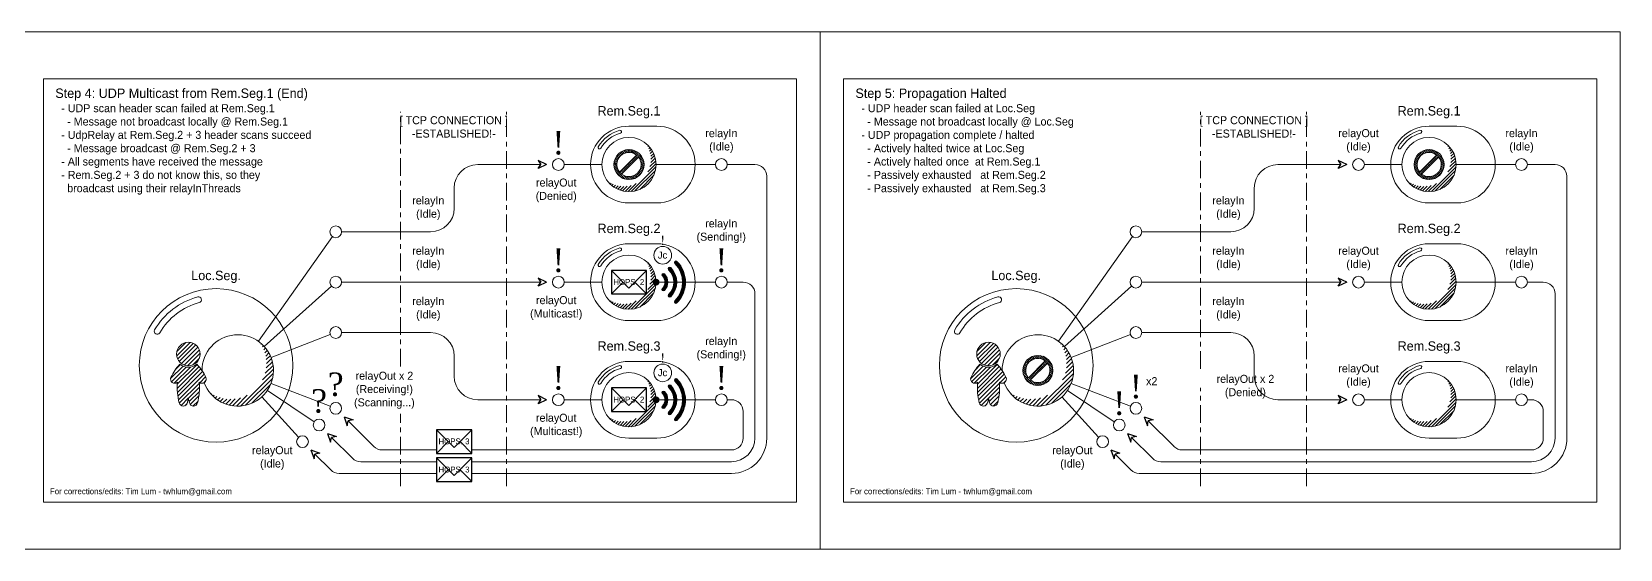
# Model space of a CAD drawing. Header units: inches. Extents: x -17 to 208, y -12 to 39.
# Drawn here: x 174.21 to 207.96, y 27.94 to 38.94 of the extents above; entities that cross this region are included whole.
import ezdxf

# ---------------------------------------------------------------- set-up
doc = ezdxf.new("R2010")
doc.units = ezdxf.units.IN
doc.header["$MEASUREMENT"] = 0
doc.linetypes.add('ACAD_ISO04W100', pattern=[30, 24, -3, 0, -3])
doc.linetypes.add('DOT2', pattern=[0.125, 0, -0.125])
doc.layers.get('0').update_dxf_attribs({"color": 40})
doc.layers.add('NOPLOT', color=46, linetype='Continuous', lineweight=5)
doc.styles.add('Hylian', font='arial.ttf')
doc.linetypes.add('BIGDOT4', pattern='A,0,-2.5,[1,TrueDotLine.shx,S=1,R=0,X=0,Y=0],-3.5', length=6)
doc.linetypes.add('TRACKS', pattern='A,0.15,[130,ltypeshp.shx,S=0.25,R=0,X=0,Y=0],0.15', length=0.3)
doc.linetypes.add('ZIGZAG', pattern='A,0.0001,-0.2,[131,ltypeshp.shx,S=0.2,R=0,X=-0.2,Y=0],-0.4,[131,ltypeshp.shx,S=0.2,R=180,X=0.2,Y=0],-0.2', length=0.8001)

# ---------------------------------------------------------------- blocks, each defined once
blk = doc.blocks.new('arrow_Head')
for p, q in [((-0.123, 0), (0.06, 0.087)), ((-0.123, 0), (0.06, -0.087)), ((0.06, 0.087), (0, 0)), ((0.06, -0.087), (0, 0))]:
    blk.add_line(p, q)
blk = doc.blocks.new('Message')
for p, q in [((0.375, 0.25), (-0.375, 0.25)), ((-0.375, 0.25), (-0.375, -0.25)), ((-0.375, 0.25), (0, -0.125)), ((-0.375, -0.25), (-0.125, 0)), ((0, -0.125), (0.375, 0.25)), ((0.125, 0), (0.375, -0.25)), ((0.375, -0.25), (0.375, 0.25)), ((-0.375, -0.25), (0.375, -0.25))]:
    blk.add_line(p, q)

msp = doc.modelspace()

# ---------------------------------------------------------------- hatches: boundary and pattern name
at = {"layer": 'NOPLOT', "lineweight": 9, "true_color": 0xf8d731}
h = msp.add_hatch(dxfattribs=at)
h.set_pattern_fill('ANSI31', color=40, scale=0.379671)
h.set_pattern_definition([(45, (154.3126, 25.72626), (-0.033558535, 0.033558535), [])])
h.paths.add_polyline_path([(187.25, 36.577, -0.872021), (186.443, 35.77, 1.146762)])
h = msp.add_hatch(dxfattribs=at)
h.set_pattern_fill('ANSI31', color=40, scale=0.379671)
h.set_pattern_definition([(45, (171.3126, 25.72626), (-0.033558535, 0.033558535), [])])
h.paths.add_polyline_path([(204.25, 36.577, -0.872021), (203.443, 35.77, 1.146762)])
h = msp.add_hatch(dxfattribs=at)
h.set_pattern_fill('ANSI31', color=40, scale=0.25, angle=90)
h.set_pattern_definition([(135, (161.211733, 38.92583), (-0.022097087, -0.022097087), [])])
h.paths.add_polyline_path([(186.583, 36.118, 1), (187.222, 36.118, 1)])
h.paths.add_polyline_path([(187.105, 36.276, -0.884956), (186.744, 35.915)], flags=16)
h.paths.add_polyline_path([(187.061, 36.32), (186.7, 35.959, -0.884956)], flags=16)
h.paths.add_polyline_path([(187.09, 36.243), (187.09, 35.993), (186.965, 36.118)], flags=0)
h.paths.add_polyline_path([(186.84, 36.118), (186.715, 35.993), (186.715, 36.243)], flags=0)
h = msp.add_hatch(dxfattribs=at)
h.set_pattern_fill('ANSI31', color=40, scale=0.25, angle=90)
h.set_pattern_definition([(135, (178.211733, 38.92583), (-0.022097087, -0.022097087), [])])
h.paths.add_polyline_path([(203.583, 36.118, 1), (204.222, 36.118, 1)])
h.paths.add_polyline_path([(204.105, 36.276, -0.884956), (203.744, 35.915)], flags=16)
h.paths.add_polyline_path([(204.061, 36.32), (203.7, 35.959, -0.884956)], flags=16)
h.paths.add_polyline_path([(204.09, 36.243), (204.09, 35.993), (203.965, 36.118)], flags=0)
h.paths.add_polyline_path([(203.84, 36.118), (203.715, 35.993), (203.715, 36.243)], flags=0)
h = msp.add_hatch(dxfattribs=at)
h.set_pattern_fill('ANSI31', color=40, scale=0.379671)
h.set_pattern_definition([(45, (154.3126, 23.22626), (-0.033558535, 0.033558535), [])])
h.paths.add_polyline_path([(187.25, 34.077, -0.872021), (186.443, 33.27, 1.146762)])
h = msp.add_hatch(dxfattribs=at)
h.set_pattern_fill('ANSI31', color=40, scale=0.125, angle=-120)
h.set_pattern_definition([(285, (234.247749, 115.95233), (0.015092591, 0.0040440476), [])])
h.paths.add_polyline_path([(187.611, 33.485, 1), (187.655, 33.441, 0.414214), (187.655, 33.794, 1), (187.611, 33.75, -0.414214)])
h.paths.add_polyline_path([(187.541, 33.618, 1), (187.416, 33.618, 1)])
h.paths.add_polyline_path([(187.743, 33.352, 1), (187.788, 33.308, 0.414214), (187.788, 33.927, 1), (187.743, 33.883, -0.414214)])
h.paths.add_polyline_path([(187.876, 33.22, 1), (187.92, 33.176, 0.414214), (187.92, 34.06, 1), (187.876, 34.015, -0.414214)])
h = msp.add_hatch(dxfattribs=at)
h.set_pattern_fill('ANSI31', color=40, scale=0.379671)
h.set_pattern_definition([(45, (171.3126, 23.22626), (-0.033558535, 0.033558535), [])])
h.paths.add_polyline_path([(204.25, 34.077, -0.872021), (203.443, 33.27, 1.146762)])
h = msp.add_hatch(dxfattribs=at)
h.set_pattern_fill('ANSI31', color=40, scale=0.5)
h.set_pattern_definition([(45, (137.18881, 7.41652), (-0.04419417, 0.04419417), [])])
h.paths.add_polyline_path([(177.79, 32.09, 1), (177.29, 32.09, 1)])
h.paths.add_polyline_path([(177.36, 31.875, 0.09088), (177.169, 31.591, 0.797427), (177.308, 31.488, 0.082164), (177.346, 31.049, 0.777704), (177.518, 31.049, 0.020356), (177.54, 31.157, 0.020356), (177.563, 31.049, 0.777704), (177.735, 31.049, 0.082164), (177.773, 31.488, 0.797427), (177.912, 31.591, 0.09088), (177.721, 31.875, -0.363991)])
h = msp.add_hatch(dxfattribs=at)
h.set_pattern_fill('ANSI31', color=40, scale=0.5)
h.set_pattern_definition([(45, (135.67076, 18.05641), (-0.04419417, 0.04419417), [])])
h.paths.add_polyline_path([(179.047, 32.345, -0.872021), (177.985, 31.283, 1.146762)])
h = msp.add_hatch(dxfattribs=at)
h.set_pattern_fill('ANSI31', color=40, scale=0.5)
h.set_pattern_definition([(45, (154.18881, 7.41652), (-0.04419417, 0.04419417), [])])
h.paths.add_polyline_path([(194.79, 32.09, 1), (194.29, 32.09, 1)])
h.paths.add_polyline_path([(194.36, 31.875, 0.09088), (194.169, 31.591, 0.797427), (194.308, 31.488, 0.082164), (194.346, 31.049, 0.777704), (194.518, 31.049, 0.020356), (194.54, 31.157, 0.020356), (194.563, 31.049, 0.777704), (194.735, 31.049, 0.082164), (194.773, 31.488, 0.797427), (194.912, 31.591, 0.09088), (194.721, 31.875, -0.363991)])
h = msp.add_hatch(dxfattribs=at)
h.set_pattern_fill('ANSI31', color=40, scale=0.5)
h.set_pattern_definition([(45, (152.67076, 18.05641), (-0.04419417, 0.04419417), [])])
h.paths.add_polyline_path([(196.047, 32.345, -0.872021), (194.985, 31.283, 1.146762)])
h = msp.add_hatch(dxfattribs=at)
h.set_pattern_fill('ANSI31', color=40, scale=0.25, angle=90)
h.set_pattern_definition([(135, (169.898492, 34.54928), (-0.022097087, -0.022097087), [])])
h.paths.add_polyline_path([(195.27, 31.741, 1), (195.909, 31.741, 1)])
h.paths.add_polyline_path([(195.792, 31.899, -0.884956), (195.431, 31.539)], flags=16)
h.paths.add_polyline_path([(195.747, 31.943), (195.387, 31.583, -0.884956)], flags=16)
h.paths.add_polyline_path([(195.777, 31.866), (195.777, 31.616), (195.652, 31.741)], flags=0)
h.paths.add_polyline_path([(195.527, 31.741), (195.402, 31.616), (195.402, 31.866)], flags=0)
h = msp.add_hatch(dxfattribs=at)
h.set_pattern_fill('ANSI31', color=40, scale=0.379671)
h.set_pattern_definition([(45, (154.3126, 20.72626), (-0.033558535, 0.033558535), [])])
h.paths.add_polyline_path([(187.25, 31.577, -0.872021), (186.443, 30.77, 1.146762)])
h = msp.add_hatch(dxfattribs=at)
h.set_pattern_fill('ANSI31', color=40, scale=0.125, angle=-120)
h.set_pattern_definition([(285, (234.247749, 113.45233), (0.015092591, 0.0040440476), [])])
h.paths.add_polyline_path([(187.611, 30.985, 1), (187.655, 30.941, 0.414214), (187.655, 31.294, 1), (187.611, 31.25, -0.414214)])
h.paths.add_polyline_path([(187.541, 31.118, 1), (187.416, 31.118, 1)])
h.paths.add_polyline_path([(187.743, 30.852, 1), (187.788, 30.808, 0.414214), (187.788, 31.427, 1), (187.743, 31.383, -0.414214)])
h.paths.add_polyline_path([(187.876, 30.72, 1), (187.92, 30.676, 0.414214), (187.92, 31.56, 1), (187.876, 31.515, -0.414214)])
h = msp.add_hatch(dxfattribs=at)
h.set_pattern_fill('ANSI31', color=40, scale=0.379671)
h.set_pattern_definition([(45, (171.3126, 20.72626), (-0.033558535, 0.033558535), [])])
h.paths.add_polyline_path([(204.25, 31.577, -0.872021), (203.443, 30.77, 1.146762)])

# ---------------------------------------------------------------- linework, layer by layer
at = {"linetype": 'ACAD_ISO04W100', "lineweight": 9, "ltscale": 0.015625}
for p, q in [((182.044, 31.825), (182.044, 37.238)), ((184.3, 29.279), (184.3, 37.238)), ((199.044, 31.775), (199.044, 37.238)), ((201.3, 29.279), (201.3, 37.238)), ((199.044, 29.279), (199.044, 31.37)), ((182.044, 29.279), (182.044, 30.817))]:
    msp.add_line(p, q, dxfattribs=at)
at = {"lineweight": 9}
for p, q in [((186.902, 36.934), (187.492, 36.934)), ((203.902, 36.934), (204.492, 36.934)), ((186.7, 35.959), (187.061, 36.32)), ((186.744, 35.915), (187.105, 36.276)), ((203.7, 35.959), (204.061, 36.32)), ((203.744, 35.915), (204.105, 36.276)), ((186.902, 35.302), (187.492, 35.302)), ((203.902, 35.302), (204.492, 35.302)), ((186.902, 34.434), (187.492, 34.434)), ((203.902, 34.434), (204.492, 34.434)), ((186.902, 32.802), (187.492, 32.802)), ((203.902, 32.802), (204.492, 32.802)), ((186.902, 31.934), (187.492, 31.934)), ((195.387, 31.583), (195.747, 31.943)), ((195.431, 31.539), (195.792, 31.899)), ((203.902, 31.934), (204.492, 31.934)), ((186.902, 30.302), (187.492, 30.302)), ((203.902, 30.302), (204.492, 30.302))]:
    msp.add_line(p, q, dxfattribs=at)
at = {"linetype": 'BIGDOT4', "lineweight": 9, "ltscale": 0.015625}
for p, q in [((185.029, 36.118), (183.688, 36.118)), ((187.478, 36.118), (188.74, 36.118)), ((189.579, 36.118), (188.99, 36.118)), ((202.029, 36.118), (200.688, 36.118)), ((203.326, 36.118), (202.527, 36.118)), ((204.478, 36.118), (205.74, 36.118)), ((189.829, 30.302), (189.829, 35.868)), ((183.188, 35.188), (183.188, 35.618)), ((200.188, 35.188), (200.188, 35.618)), ((180.6, 34.586), (179.027, 32.36)), ((180.797, 34.688), (182.688, 34.688)), ((197.6, 34.586), (196.027, 32.36)), ((197.797, 34.688), (199.688, 34.688)), ((180.579, 33.534), (179.153, 32.249)), ((185.029, 33.618), (180.797, 33.618)), ((197.579, 33.534), (196.153, 32.249)), ((202.029, 33.618), (197.797, 33.618)), ((203.326, 33.618), (202.527, 33.618)), ((204.478, 33.618), (205.74, 33.618)), ((205.99, 33.618), (206.329, 33.618)), ((206.579, 30.302), (206.579, 33.368)), ((180.555, 32.502), (179.296, 32.015)), ((180.797, 32.547), (182.688, 32.547)), ((197.555, 32.502), (196.296, 32.015)), ((197.797, 32.547), (199.688, 32.547)), ((183.188, 32.047), (183.188, 31.618)), ((200.188, 32.047), (200.188, 31.618)), ((179.099, 31.18), (179.881, 30.32)), ((185.029, 31.118), (183.688, 31.118)), ((196.099, 31.18), (196.881, 30.32)), ((202.029, 31.118), (200.688, 31.118)), ((203.326, 31.118), (202.527, 31.118)), ((204.478, 31.118), (205.74, 31.118)), ((205.99, 31.118), (206.079, 31.118)), ((206.329, 30.868), (206.329, 30.302)), ((197.936, 30.671), (198.482, 30.125)), ((197.582, 30.317), (198.024, 29.875)), ((198.658, 30.052), (206.079, 30.052)), ((198.201, 29.802), (206.079, 29.802)), ((183.563, 29.552), (189.079, 29.552))]:
    msp.add_line(p, q, dxfattribs=at)
at = {"linetype": 'ZIGZAG', "lineweight": 9, "ltscale": 0.25}
for p, q in [((186.326, 36.118), (185.527, 36.118)), ((186.326, 33.618), (185.527, 33.618)), ((187.478, 33.618), (188.74, 33.618)), ((180.555, 30.98), (179.296, 31.467)), ((197.555, 30.98), (196.296, 31.467)), ((180.214, 30.651), (179.219, 31.318)), ((186.326, 31.118), (185.527, 31.118)), ((187.478, 31.118), (188.74, 31.118)), ((197.214, 30.651), (196.219, 31.318))]:
    msp.add_line(p, q, dxfattribs=at)
at = {"linetype": 'TRACKS', "lineweight": 9, "ltscale": 0.125}
for p, q in [((188.99, 33.618), (189.329, 33.618)), ((189.579, 30.302), (189.579, 33.368)), ((188.99, 31.118), (189.079, 31.118)), ((189.329, 30.868), (189.329, 30.302)), ((180.936, 30.671), (181.482, 30.125)), ((180.582, 30.317), (181.024, 29.875)), ((181.658, 30.052), (182.813, 30.052)), ((183.563, 30.052), (189.079, 30.052)), ((181.201, 29.802), (182.813, 29.802)), ((183.563, 29.802), (189.079, 29.802))]:
    msp.add_line(p, q, dxfattribs=at)
at = {"linetype": 'DOT2', "lineweight": 9, "ltscale": 0.5}
msp.add_line((188.99, 31.118), (189.079, 31.118), dxfattribs=at)
at = {"lineweight": 9}
for points in [[(173.963, 38.94), (173.963, 27.94), (190.963, 27.94), (190.963, 38.94)], [(190.963, 38.94), (190.963, 27.94), (207.963, 27.94), (207.963, 38.94)], [(174.463, 28.94), (190.463, 28.94), (190.463, 37.94), (174.463, 37.94)], [(191.463, 28.94), (207.463, 28.94), (207.463, 37.94), (191.463, 37.94)]]:
    msp.add_lwpolyline(points, close=True, dxfattribs=at)
at = {"linetype": 'BIGDOT4', "lineweight": 9, "ltscale": 0.015625}
for points in [[(197.744, 29.552), (206.079, 29.552, 0.414214), (206.829, 30.302), (206.829, 35.868, 0.414214), (206.579, 36.118), (205.99, 36.118)], [(180.229, 29.964), (180.567, 29.625, 0.198912), (180.744, 29.552)], [(197.229, 29.964), (197.567, 29.625, 0.198912), (197.744, 29.552)]]:
    msp.add_lwpolyline(points, format="xyb", dxfattribs=at)
msp.add_lwpolyline([(180.744, 29.552), (182.813, 29.552)], dxfattribs=at)
at = {"lineweight": 9}
for centre, radius in [((186.902, 36.118), 0.576), ((203.902, 36.118), 0.576), ((185.402, 36.118), 0.125), ((186.902, 36.118), 0.319), ((203.902, 36.118), 0.319), ((186.902, 33.618), 0.576), ((187.619, 34.19), 0.188), ((203.902, 33.618), 0.576), ((178.129, 31.848), 1.632), ((185.402, 33.618), 0.125), ((187.478, 33.618), 0.0625), ((188.865, 33.618), 0.125), ((195.129, 31.848), 1.632), ((177.54, 32.09), 0.25), ((194.54, 32.09), 0.25), ((187.619, 31.69), 0.188), ((195.589, 31.741), 0.319), ((186.902, 31.118), 0.576), ((203.902, 31.118), 0.576), ((180.672, 30.935), 0.125), ((185.402, 31.118), 0.125), ((187.478, 31.118), 0.0625), ((188.865, 31.118), 0.125), ((197.672, 30.935), 0.125), ((180.318, 30.581), 0.125), ((197.318, 30.581), 0.125)]:
    msp.add_circle(centre, radius, dxfattribs=at)
at = {"linetype": 'BIGDOT4', "lineweight": 9, "ltscale": 0.015625}
for centre in [(188.865, 36.118), (202.402, 36.118), (205.865, 36.118), (180.672, 34.688), (197.672, 34.688), (180.672, 33.618), (197.672, 33.618), (202.402, 33.618), (205.865, 33.618), (180.672, 32.547), (197.672, 32.547), (202.402, 31.118), (205.865, 31.118), (179.965, 30.227), (196.965, 30.227)]:
    msp.add_circle(centre, 0.125, dxfattribs=at)
at = {"lineweight": 9}
for centre, radius, start, end in [((186.902, 36.118), 0.816, 90, 270), ((186.902, 36.118), 0.753, 105, 150), ((186.715, 36.815), 0.0312, 285, 105), ((187.492, 36.118), 0.816, 270, 90), ((203.902, 36.118), 0.816, 90, 270), ((203.902, 36.118), 0.753, 105, 150), ((203.715, 36.815), 0.0312, 285, 105), ((204.492, 36.118), 0.816, 270, 90), ((186.277, 36.479), 0.0312, 150, 330), ((186.902, 36.118), 0.691, 105, 150), ((203.277, 36.479), 0.0312, 150, 330), ((203.902, 36.118), 0.691, 105, 150), ((186.902, 36.118), 0.257, 51.9852, 218.0148), ((186.902, 36.118), 0.257, 231.9852, 38.0148), ((203.902, 36.118), 0.257, 51.9852, 218.0148), ((203.902, 36.118), 0.257, 231.9852, 38.0148), ((186.902, 33.618), 0.816, 90, 270), ((187.492, 33.618), 0.816, 270, 90), ((203.902, 33.618), 0.816, 90, 270), ((204.492, 33.618), 0.816, 270, 90), ((186.902, 33.618), 0.753, 105, 150), ((186.902, 33.618), 0.691, 105, 150), ((186.715, 34.315), 0.0312, 285, 105), ((203.902, 33.618), 0.753, 105, 150), ((203.902, 33.618), 0.691, 105, 150), ((203.715, 34.315), 0.0312, 285, 105), ((186.277, 33.979), 0.0312, 150, 330), ((187.633, 33.772), 0.0313, 45, 225), ((187.478, 33.618), 0.188, 315, 45), ((187.478, 33.618), 0.25, 315, 45), ((187.766, 33.905), 0.0313, 45, 225), ((187.478, 33.618), 0.375, 315, 45), ((187.478, 33.618), 0.438, 315, 45), ((187.898, 34.037), 0.0313, 45, 225), ((187.478, 33.618), 0.563, 315, 45), ((187.478, 33.618), 0.625, 315, 45), ((203.277, 33.979), 0.0312, 150, 330), ((187.633, 33.463), 0.0313, 135, 315), ((178.129, 31.848), 1.507, 105, 150), ((178.129, 31.848), 1.382, 105, 150), ((177.755, 33.244), 0.0625, 285, 105), ((187.766, 33.33), 0.0313, 135, 315), ((187.898, 33.198), 0.0313, 135, 315), ((195.129, 31.848), 1.507, 105, 150), ((195.129, 31.848), 1.382, 105, 150), ((194.755, 33.244), 0.0625, 285, 105), ((176.878, 32.571), 0.0625, 150, 330), ((178.589, 31.741), 0.759, 200.1291, 180.0813), ((193.878, 32.571), 0.0625, 150, 330), ((195.589, 31.741), 0.759, 200.1291, 180.0813), ((178.037, 31.212), 0.947, 135.6513, 156.4224), ((177.54, 32.09), 0.281, 229.9979, 310.0021), ((177.044, 31.212), 0.947, 23.5776, 44.3487), ((186.902, 31.118), 0.816, 90, 270), ((186.902, 31.118), 0.753, 105, 150), ((186.902, 31.118), 0.691, 105, 150), ((186.715, 31.815), 0.0312, 285, 105), ((187.492, 31.118), 0.816, 270, 90), ((195.037, 31.212), 0.947, 135.6513, 156.4224), ((194.54, 32.09), 0.281, 229.9979, 310.0021), ((194.044, 31.212), 0.947, 23.5776, 44.3487), ((195.589, 31.741), 0.257, 51.9852, 218.0148), ((195.589, 31.741), 0.257, 231.9852, 38.0148), ((203.902, 31.118), 0.816, 90, 270), ((203.902, 31.118), 0.753, 105, 150), ((203.902, 31.118), 0.691, 105, 150), ((203.715, 31.815), 0.0312, 285, 105), ((204.492, 31.118), 0.816, 270, 90), ((177.25, 31.556), 0.0888, 156.4224, 310.7016), ((178.654, 31.382), 1.35, 175.467, 194.2553), ((176.427, 31.382), 1.35, 345.7447, 4.533), ((177.831, 31.556), 0.0888, 229.2984, 23.5776), ((186.277, 31.479), 0.0312, 150, 330), ((187.766, 31.405), 0.0313, 45, 225), ((187.478, 31.118), 0.438, 315, 45), ((187.898, 31.537), 0.0313, 45, 225), ((187.478, 31.118), 0.563, 315, 45), ((187.478, 31.118), 0.625, 315, 45), ((194.25, 31.556), 0.0888, 156.4224, 310.7016), ((195.654, 31.382), 1.35, 175.467, 194.2553), ((193.427, 31.382), 1.35, 345.7447, 4.533), ((194.831, 31.556), 0.0888, 229.2984, 23.5776), ((203.277, 31.479), 0.0312, 150, 330), ((176.21, 31.382), 1.35, 345.7447, 350.4092), ((178.871, 31.382), 1.35, 189.5908, 194.2553), ((187.633, 31.272), 0.0313, 45, 225), ((187.478, 31.118), 0.188, 315, 45), ((187.478, 31.118), 0.25, 315, 45), ((187.478, 31.118), 0.375, 315, 45), ((193.21, 31.382), 1.35, 345.7447, 350.4092), ((195.871, 31.382), 1.35, 189.5908, 194.2553), ((177.432, 31.071), 0.0888, 194.2553, 345.7447), ((177.649, 31.071), 0.0888, 194.2553, 345.7447), ((187.633, 30.963), 0.0313, 135, 315), ((187.766, 30.83), 0.0313, 135, 315), ((187.898, 30.698), 0.0313, 135, 315), ((194.432, 31.071), 0.0888, 194.2553, 345.7447), ((194.649, 31.071), 0.0888, 194.2553, 345.7447)]:
    msp.add_arc(centre, radius, start, end, dxfattribs=at)
at = {"linetype": 'BIGDOT4', "lineweight": 9, "ltscale": 0.015625}
for centre, radius, start, end in [((183.688, 35.618), 0.5, 90, 180), ((189.579, 35.868), 0.25, 0, 90), ((200.688, 35.618), 0.5, 90, 180), ((182.688, 35.188), 0.5, 270, 0), ((199.688, 35.188), 0.5, 270, 0), ((206.329, 33.368), 0.25, 0, 90), ((182.688, 32.047), 0.5, 0, 90), ((199.688, 32.047), 0.5, 0, 90), ((183.688, 31.618), 0.5, 180, 270), ((200.688, 31.618), 0.5, 180, 270), ((206.079, 30.868), 0.25, 360, 90), ((189.079, 30.302), 0.75, 270, 0), ((198.658, 30.302), 0.25, 225, 270), ((206.079, 30.302), 0.5, 270, 0), ((206.079, 30.302), 0.25, 270, 360), ((198.201, 30.052), 0.25, 225, 270)]:
    msp.add_arc(centre, radius, start, end, dxfattribs=at)
at = {"linetype": 'TRACKS', "lineweight": 9, "ltscale": 0.125}
for centre, radius, start, end in [((189.329, 33.368), 0.25, 0, 90), ((189.079, 30.868), 0.25, 360, 90), ((181.658, 30.302), 0.25, 225, 270), ((189.079, 30.302), 0.5, 270, 0), ((189.079, 30.302), 0.25, 270, 360), ((181.201, 30.052), 0.25, 225, 270)]:
    msp.add_arc(centre, radius, start, end, dxfattribs=at)

# ---------------------------------------------------------------- block references
at = {"lineweight": 9, "rotation": 179.9999999999992}
for p in [(185.029, 36.118), (202.029, 36.118), (185.029, 33.618), (202.029, 33.618), (185.029, 31.118), (202.029, 31.118)]:
    msp.add_blockref('arrow_Head', p, dxfattribs=at)
at = {"lineweight": 9}
for p in [(186.902, 33.618), (186.902, 31.118), (183.188, 30.229), (183.188, 29.63)]:
    msp.add_blockref('Message', p, dxfattribs=at)
at = {"lineweight": 9, "xscale": -1, "rotation": 135.0000000000002}
for p in [(180.936, 30.671), (197.936, 30.671), (180.582, 30.317), (197.582, 30.317), (180.229, 29.964), (197.229, 29.964)]:
    msp.add_blockref('arrow_Head', p, dxfattribs=at)

# ---------------------------------------------------------------- texts
at = {"layer": 'NOPLOT', "lineweight": 9, "style": 'Hylian'}
for s, width, insert, char_height, attachment_point in [('{\\fIosevka|b0|i0|c0|p49;\\C40;\\c3266552;Step 4: UDP Multicast from Rem.Seg.1 (End)\\P\\H0.85x;  - UDP scan header scan failed at Rem.Seg.1\\P    - Message not broadcast locally @ Rem.Seg.1\\P  - UdpRelay at Rem.Seg.2 + 3 header scans succeed\\P    - Message broadcast @ Rem.Seg.2 + 3^J  - All segments have received the message^J  - Rem.Seg.2 + 3 do not know this, so they\\P    broadcast using their relayInThreads}', 10.44677, (174.713, 37.734), 0.2, 1), ('{\\fIosevka|b0|i0|c0|p49;\\C40;\\c3266552;Step 5: Propagation Halted\\P\\H0.85x;  - UDP header scan failed at Loc.Seg\\P    - Message not broadcast locally @ Loc.Seg^J  - UDP propagation complete / halted\\P    - Actively halted twice at Loc.Seg\\P    - Actively halted once  at Rem.Seg.1^J    - Passively exhausted   at Rem.Seg.2^J    - Passively exhausted   at Rem.Seg.3}', 10.44677, (191.713, 37.734), 0.2, 1), ('{\\fIosevka|b0|i0|c0|p49;\\C40;\\c3266552;[ TCP CONNECTION ]\\P-ESTABLISHED!-}', 4.17058, (183.179, 36.917), 0.17, 5), ('{\\fIosevka|b0|i0|c0|p49;\\C40;\\c3266552;Rem.Seg.1}', 2.1947, (186.902, 37.23), 0.2, 5), ('{\\fIosevka|b0|i0|c0|p49;\\C40;\\c3266552;[ TCP CONNECTION ]\\P-ESTABLISHED!-}', 4.17058, (200.179, 36.917), 0.17, 5), ('{\\fIosevka|b0|i0|c0|p49;\\C40;\\c3266552;Rem.Seg.1}', 2.1947, (203.902, 37.23), 0.2, 5), ('{\\fDutch801 Rm BT|b0|i0|c0|p18;\\C40;\\c3266552;!}', 2.1947, (185.402, 36.578), 0.5, 5), ('{\\fIosevka|b0|i0|c0|p49;\\C40;\\c3266552;relayIn\\P(Idle)}', 4.17058, (188.865, 36.618), 0.17, 5), ('{\\fIosevka|b0|i0|c0|p49;\\C40;\\c3266552;relayOut\\P(Idle)}', 4.17058, (202.402, 36.618), 0.17, 5), ('{\\fIosevka|b0|i0|c0|p49;\\C40;\\c3266552;relayIn\\P(Idle)}', 4.17058, (205.865, 36.618), 0.17, 5), ('{\\fIosevka|b0|i0|c0|p49;\\C40;\\c3266552;relayOut\\P(Denied)}', 4.17058, (185.356, 35.568), 0.17, 5), ('{\\fIosevka|b0|i0|c0|p49;\\C40;\\c3266552;relayIn\\P(Idle)}', 4.17058, (182.638, 35.188), 0.17, 5), ('{\\fIosevka|b0|i0|c0|p49;\\C40;\\c3266552;relayIn\\P(Idle)}', 4.17058, (199.638, 35.188), 0.17, 5), ('{\\fIosevka|b0|i0|c0|p49;\\C40;\\c3266552;Rem.Seg.2}', 2.1947, (186.902, 34.73), 0.2, 5), ('{\\fIosevka|b0|i0|c0|p49;\\C40;\\c3266552;relayIn\\P(Sending!)}', 4.17058, (188.862, 34.7), 0.17, 5), ('{\\fIosevka|b0|i0|c0|p49;\\C40;\\c3266552;Rem.Seg.2}', 2.1947, (203.902, 34.73), 0.2, 5), ('{\\fDutch801 Rm BT|b0|i0|c0|p18;\\C40;\\c3266552;!}', 2.1947, (187.619, 34.506), 0.2, 5), ('{\\fIosevka|b0|i0|c0|p49;\\C40;\\c3266552;relayIn\\P(Idle)}', 4.17058, (182.638, 34.118), 0.17, 5), ('{\\fDutch801 Rm BT|b0|i0|c0|p18;\\C40;\\c3266552;!}', 2.1947, (185.402, 34.078), 0.5, 5), ('{\\fIosevka|b0|i0|c0|p49;\\C40;\\c3266552;Jc}', 2.1947, (187.615, 34.193), 0.15, 5), ('{\\fDutch801 Rm BT|b0|i0|c0|p18;\\C40;\\c3266552;!}', 2.1947, (188.865, 34.078), 0.5, 5), ('{\\fIosevka|b0|i0|c0|p49;\\C40;\\c3266552;relayIn\\P(Idle)}', 4.17058, (199.638, 34.118), 0.17, 5), ('{\\fIosevka|b0|i0|c0|p49;\\C40;\\c3266552;relayOut\\P(Idle)}', 4.17058, (202.402, 34.118), 0.17, 5), ('{\\fIosevka|b0|i0|c0|p49;\\C40;\\c3266552;relayIn\\P(Idle)}', 4.17058, (205.865, 34.118), 0.17, 5), ('{\\fIosevka|b0|i0|c0|p49;\\C40;\\c3266552;Loc.Seg.}', 2.1947, (178.129, 33.73), 0.2, 5), ('{\\fIosevka|b0|i0|c0|p49;\\C40;\\c3266552;Loc.Seg.}', 2.1947, (195.129, 33.73), 0.2, 5), ('{\\fIosevka|b0|i0|c0|p49;\\C40;\\c3266552;HOPS: 2}', 2.1947, (186.898, 33.621), 0.125, 5), ('{\\fIosevka|b0|i0|c0|p49;\\C40;\\c3266552;relayIn\\P(Idle)}', 4.17058, (182.638, 33.047), 0.17, 5), ('{\\fIosevka|b0|i0|c0|p49;\\C40;\\c3266552;relayOut\\P(Multicast!)}', 4.17058, (185.356, 33.068), 0.17, 5), ('{\\fIosevka|b0|i0|c0|p49;\\C40;\\c3266552;relayIn\\P(Idle)}', 4.17058, (199.638, 33.047), 0.17, 5), ('{\\fIosevka|b0|i0|c0|p49;\\C40;\\c3266552;relayIn\\P(Sending!)}', 4.17058, (188.862, 32.2), 0.17, 5), ('{\\fIosevka|b0|i0|c0|p49;\\C40;\\c3266552;Rem.Seg.3}', 2.1947, (186.902, 32.23), 0.2, 5), ('{\\fDutch801 Rm BT|b0|i0|c0|p18;\\C40;\\c3266552;!}', 2.1947, (187.619, 32.006), 0.2, 5), ('{\\fIosevka|b0|i0|c0|p49;\\C40;\\c3266552;Rem.Seg.3}', 2.1947, (203.902, 32.23), 0.2, 5), ('{\\fDutch801 Rm BT|b0|i0|c0|p18;\\C40;\\c3266552;!}', 2.1947, (185.402, 31.578), 0.5, 5), ('{\\fIosevka|b0|i0|c0|p49;\\C40;\\c3266552;Jc}', 2.1947, (187.615, 31.693), 0.15, 5), ('{\\fDutch801 Rm BT|b0|i0|c0|p18;\\C40;\\c3266552;!}', 2.1947, (188.865, 31.578), 0.5, 5), ('{\\fIosevka|b0|i0|c0|p49;\\C40;\\c3266552;relayOut\\P(Idle)}', 4.17058, (202.402, 31.618), 0.17, 5), ('{\\fIosevka|b0|i0|c0|p49;\\C40;\\c3266552;relayIn\\P(Idle)}', 4.17058, (205.865, 31.618), 0.17, 5), ('{\\fDutch801 Rm BT|b0|i0|c0|p18;\\C40;\\c3266552;?}', 2.1947, (180.672, 31.442), 0.5, 5), ('{\\fIosevka|b0|i0|c0|p49;\\C40;\\c3266552;relayOut x 2\\P(Receiving!)^J(Scanning...)}', 4.17058, (181.705, 31.32), 0.17, 5), ('{\\fDutch801 Rm BT|b0|i0|c0|p18;\\C40;\\c3266552;!}', 2.1947, (197.672, 31.395), 0.5, 5), ('{\\fIosevka|b0|i0|c0|p49;\\C40;\\c3266552;x2}', 4.17058, (198.009, 31.513), 0.17, 5), ('{\\fIosevka|b0|i0|c0|p49;\\C40;\\c3266552;relayOut x 2\\P(Denied)}', 4.17058, (199.999, 31.395), 0.17, 5), ('{\\fDutch801 Rm BT|b0|i0|c0|p18;\\C40;\\c3266552;?}', 2.1947, (180.318, 31.088), 0.5, 5), ('{\\fIosevka|b0|i0|c0|p49;\\C40;\\c3266552;HOPS: 2}', 2.1947, (186.898, 31.121), 0.125, 5), ('{\\fDutch801 Rm BT|b0|i0|c0|p18;\\C40;\\c3266552;!}', 2.1947, (197.318, 31.041), 0.5, 5), ('{\\fIosevka|b0|i0|c0|p49;\\C40;\\c3266552;relayOut\\P(Multicast!)}', 4.17058, (185.356, 30.568), 0.17, 5), ('{\\fIosevka|b0|i0|c0|p49;\\C40;\\c3266552;relayOut\\P(Idle)}', 4.17058, (179.323, 29.879), 0.17, 5), ('{\\fIosevka|b0|i0|c0|p49;\\C40;\\c3266552;HOPS: 3}', 2.1947, (183.184, 30.233), 0.125, 5), ('{\\fIosevka|b0|i0|c0|p49;\\C40;\\c3266552;relayOut\\P(Idle)}', 4.17058, (196.323, 29.879), 0.17, 5), ('{\\fIosevka|b0|i0|c0|p49;\\C40;\\c3266552;HOPS: 3}', 2.1947, (183.184, 29.634), 0.125, 5), ('{\\fIosevka|b0|i0|c0|p49;\\C40;\\c3266552;For corrections/edits: Tim Lum - twhlum@gmail.com}', 10.44677, (174.599, 29.235), 0.125, 1), ('{\\fIosevka|b0|i0|c0|p49;\\C40;\\c3266552;For corrections/edits: Tim Lum - twhlum@gmail.com}', 10.44677, (191.599, 29.235), 0.125, 1)]:
    msp.add_mtext_dynamic_manual_height_columns(s, width=width, gutter_width=1, heights=[0], dxfattribs=dict(at, insert=insert, char_height=char_height, attachment_point=attachment_point))

doc.saveas('drawing.dxf')
